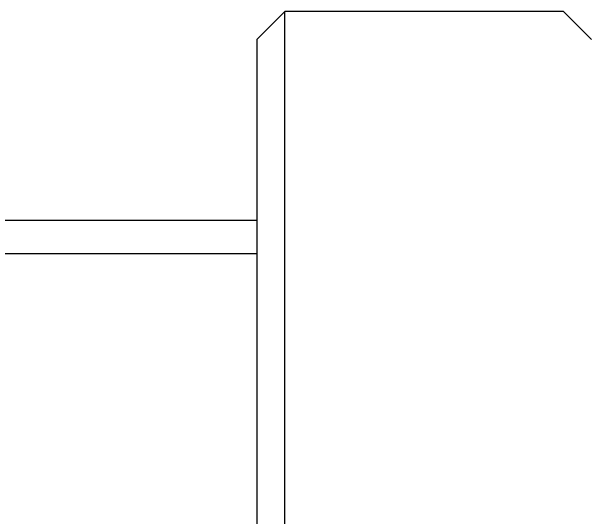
# Model space of a CAD drawing. Extents: x -644 to 549, y 145 to 558.
# Drawn here: x -483.17 to -472.77, y 235.42 to 244.5 of the extents above; entities that cross this region are included whole.
import ezdxf

# ---------------------------------------------------------------- set-up
doc = ezdxf.new("R2010")
doc.units = 0
doc.linetypes.add('CONTINOUS', pattern=[0])
doc.layers.get('0').update_dxf_attribs({"linetype": 'CONTINUOUS'})

msp = doc.modelspace()

# ---------------------------------------------------------------- linework, layer by layer
at = {"color": 7, "linetype": 'CONTINOUS'}
for p, q in [((-478.773, 244.001), (-478.273, 244.501)), ((-478.273, 217.001), (-478.273, 244.501)), ((-473.273, 244.501), (-478.273, 244.501)), ((-473.273, 244.501), (-472.773, 244.001)), ((-478.773, 244.001), (-478.773, 217.501)), ((-478.773, 240.751), (-488.273, 240.751)), ((-478.773, 240.151), (-488.773, 240.151))]:
    msp.add_line(p, q, dxfattribs=at)

doc.saveas('drawing.dxf')
